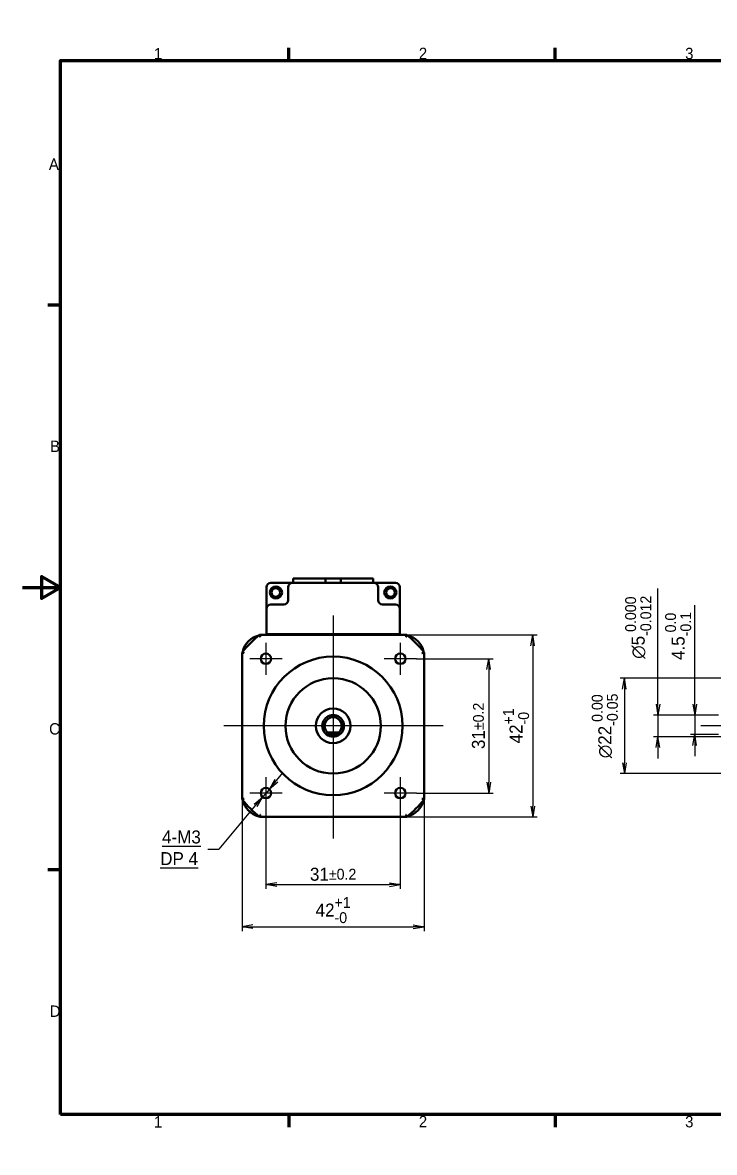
# Model space of a CAD drawing. Header units: millimetres. Extents: x -489 to 466, y -79 to 257.
# Drawn here: x -488.9 to -329.3, y -4.1 to 256.6 of the extents above; entities that cross this region are included whole.
import ezdxf

# ---------------------------------------------------------------- set-up
doc = ezdxf.new("R2010")
doc.units = ezdxf.units.MM
for name, color, linetype, lineweight in [('경계(ISO)', 7, 'Continuous', 70), ('외형선(ISO)', 7, 'Continuous', 50), ('중심 표식(ISO)', 7, 'Continuous', 25), ('중심선(ISO)', 7, 'Continuous', 25)]:
    doc.layers.add(name, color=color, linetype=linetype, lineweight=lineweight)
doc.layers.add('치수(ISO)', color=1, linetype='Continuous', lineweight=25, true_color=0xff0000)
doc.styles.add('레이블 문자 (JIS)', font='')
doc.styles.get('레이블 문자 (JIS)').set_extended_font_data('Gulim')
doc.dimstyles.new('복사 대상기본값 (JIS)', dxfattribs={"dimtxt": 3, "dimasz": 2.5, "dimexe": 1, "dimexo": 0, "dimgap": 0.8, "dimtad": 1, "dimdsep": 46, "dimtxsty": '레이블 문자 (JIS)', "dimblk": 'OPEN', "dimcen": 0.09, "dimdle": 10, "dimclrd": 256, "dimclre": 256, "dimclrt": 256, "dimadec": 0, "dimazin": 2, "dimtfac": 0.833333, "dimtmove": 0, "dimatfit": 3, "dimldrblk": 'OPEN', "dimfxl": 1, "dimtolj": 1, "dimtzin": 0, "dimlwd": -1, "dimlwe": -1, "dimarcsym": 0})

# ---------------------------------------------------------------- blocks, each defined once
blk = doc.blocks.new('_Open')
at = {"color": 0, "linetype": 'ByBlock', "lineweight": -2}
for p, q in [((-1, 0.17), (0, 0)), ((-1, -0.17), (0, 0)), ((0, 0), (-1, 0))]:
    blk.add_line(p, q, dxfattribs=at)
blk = doc.blocks.new('*D14')
at = {"layer": 'Defpoints', "color": 0}
for p in [(-398.03, 109.78), (-398.03, 78.78), (-381.33, 78.78)]:
    blk.add_point(p, dxfattribs=at)
at = {"layer": '치수(ISO)', "color": 0}
for p, q in [((-398.03, 109.78), (-380.33, 109.78)), ((-381.33, 107.28), (-381.33, 81.28)), ((-398.03, 78.78), (-380.33, 78.78))]:
    blk.add_line(p, q, dxfattribs=at)
at = {"layer": '치수(ISO)', "color": 0, "linetype": 'ByBlock', "xscale": 2.5, "yscale": 2.5, "zscale": 2.5}
for p, rotation in [((-381.33, 109.78), 90), ((-381.33, 78.78), 270)]:
    blk.add_blockref('_Open', p, dxfattribs=dict(at, rotation=rotation))
at = {"layer": '치수(ISO)', "color": 0, "insert": (-385.21, 94.28), "char_height": 3, "attachment_point": 2, "rotation": 90, "style": '레이블 문자 (JIS)'}
blk.add_mtext('\\A1;31{\\H2.500000;%%p0.2}', dxfattribs=at)
blk = doc.blocks.new('*D15')
at = {"layer": 'Defpoints', "color": 0}
for p in [(-400.26, 115.28), (-400.26, 73.28), (-371.19, 73.28)]:
    blk.add_point(p, dxfattribs=at)
at = {"layer": '치수(ISO)', "color": 0}
for p, q in [((-400.26, 115.28), (-370.19, 115.28)), ((-371.19, 112.78), (-371.19, 75.78)), ((-400.26, 73.28), (-370.19, 73.28))]:
    blk.add_line(p, q, dxfattribs=at)
at = {"layer": '치수(ISO)', "color": 0, "linetype": 'ByBlock', "xscale": 2.5, "yscale": 2.5, "zscale": 2.5}
for p, rotation in [((-371.19, 115.28), 90), ((-371.19, 73.28), 270)]:
    blk.add_blockref('_Open', p, dxfattribs=dict(at, rotation=rotation))
at = {"layer": '치수(ISO)', "color": 0, "insert": (-378.03, 94.28), "char_height": 3, "attachment_point": 2, "rotation": 90, "style": '레이블 문자 (JIS)'}
blk.add_mtext('\\A1;42{\\H2.500000;\\S+1^ -0;}', dxfattribs=at)
blk = doc.blocks.new('*D16')
at = {"layer": 'Defpoints', "color": 0}
for p in [(-432.73, 75.08), (-401.73, 75.08), (-401.73, 57.67)]:
    blk.add_point(p, dxfattribs=at)
at = {"layer": '치수(ISO)', "color": 0}
for p, q in [((-432.73, 75.08), (-432.73, 56.67)), ((-401.73, 75.08), (-401.73, 56.67)), ((-430.23, 57.67), (-404.23, 57.67))]:
    blk.add_line(p, q, dxfattribs=at)
at = {"layer": '치수(ISO)', "color": 0, "linetype": 'ByBlock', "xscale": 2.5, "yscale": 2.5, "zscale": 2.5, "rotation": 180}
blk.add_blockref('_Open', (-432.73, 57.67), dxfattribs=at)
at = {"layer": '치수(ISO)', "color": 0, "linetype": 'ByBlock', "xscale": 2.5, "yscale": 2.5, "zscale": 2.5}
blk.add_blockref('_Open', (-401.73, 57.67), dxfattribs=at)
at = {"layer": '치수(ISO)', "color": 0, "insert": (-417.23, 61.55), "char_height": 3, "attachment_point": 2, "style": '레이블 문자 (JIS)'}
blk.add_mtext('\\A1;31{\\H2.500000;%%p0.2}', dxfattribs=at)
blk = doc.blocks.new('*D17')
at = {"layer": 'Defpoints', "color": 0}
for p in [(-438.23, 77.31), (-396.23, 77.31), (-396.23, 47.94)]:
    blk.add_point(p, dxfattribs=at)
at = {"layer": '치수(ISO)', "color": 0}
for p, q in [((-438.23, 77.31), (-438.23, 46.94)), ((-396.23, 77.31), (-396.23, 46.94)), ((-435.73, 47.94), (-398.73, 47.94))]:
    blk.add_line(p, q, dxfattribs=at)
at = {"layer": '치수(ISO)', "color": 0, "linetype": 'ByBlock', "xscale": 2.5, "yscale": 2.5, "zscale": 2.5, "rotation": 180}
blk.add_blockref('_Open', (-438.23, 47.94), dxfattribs=at)
at = {"layer": '치수(ISO)', "color": 0, "linetype": 'ByBlock', "xscale": 2.5, "yscale": 2.5, "zscale": 2.5}
blk.add_blockref('_Open', (-396.23, 47.94), dxfattribs=at)
at = {"layer": '치수(ISO)', "color": 0, "insert": (-417.23, 54.78), "char_height": 3, "attachment_point": 2, "style": '레이블 문자 (JIS)'}
blk.add_mtext('\\A1;42{\\H2.500000;\\S+1^ -0;}', dxfattribs=at)
blk = doc.blocks.new('*D18')
at = {"layer": 'Defpoints', "color": 0}
for p in [(-431.95, 79.69), (-433.5, 77.86)]:
    blk.add_point(p, dxfattribs=at)
at = {"layer": '치수(ISO)', "color": 0}
for p, q in [((-430.34, 81.61), (-428.73, 83.52)), ((-431.95, 79.69), (-433.5, 77.86)), ((-435.11, 75.95), (-443.62, 65.85)), ((-446.12, 65.85), (-443.62, 65.85))]:
    blk.add_line(p, q, dxfattribs=at)
at = {"layer": '치수(ISO)', "color": 0, "linetype": 'ByBlock', "xscale": 2.5, "yscale": 2.5, "zscale": 2.5}
for p, rotation in [((-431.95, 79.69), 229.8766421408001), ((-433.5, 77.86), 49.87664214080014)]:
    blk.add_blockref('_Open', p, dxfattribs=dict(at, rotation=rotation))
at = {"layer": '치수(ISO)', "color": 0, "insert": (-452.77, 70.15), "char_height": 3, "attachment_point": 2, "style": '레이블 문자 (JIS)'}
blk.add_mtext('\\A1;\\L \\fGulim|b0|i0;4-M3\\P\\fGulim|b0|i0;DP 4\\l', dxfattribs=at)
blk = doc.blocks.new('*D22')
at = {"layer": 'Defpoints', "color": 0}
for p in [(-306.63, 105.28), (-350.01, 83.28), (-306.63, 83.28)]:
    blk.add_point(p, dxfattribs=at)
at = {"layer": '치수(ISO)', "color": 0}
for p, q in [((-306.63, 105.28), (-351.01, 105.28)), ((-350.01, 102.78), (-350.01, 85.78)), ((-306.63, 83.28), (-351.01, 83.28))]:
    blk.add_line(p, q, dxfattribs=at)
at = {"layer": '치수(ISO)', "color": 0, "linetype": 'ByBlock', "xscale": 2.5, "yscale": 2.5, "zscale": 2.5}
for p, rotation in [((-350.01, 105.28), 90), ((-350.01, 83.28), 270)]:
    blk.add_blockref('_Open', p, dxfattribs=dict(at, rotation=rotation))
at = {"layer": '치수(ISO)', "color": 0, "insert": (-357.55, 94.28), "char_height": 3, "attachment_point": 2, "rotation": 90, "style": '레이블 문자 (JIS)'}
blk.add_mtext('\\A1;{\\fAIGDT|b0|i0;\\ln}\\fGulim|b0|i0;22{\\H2.500000;\\S 0.00^ -0.05;}', dxfattribs=at)
blk = doc.blocks.new('*D23')
at = {"layer": 'Defpoints', "color": 0}
for p in [(-328.33, 96.78), (-333.78, 92.28), (-328.33, 92.28)]:
    blk.add_point(p, dxfattribs=at)
at = {"layer": '치수(ISO)', "color": 0}
for p, q in [((-333.78, 99.28), (-333.78, 122.14)), ((-328.33, 96.78), (-334.78, 96.78)), ((-333.78, 96.78), (-333.78, 92.28)), ((-328.33, 92.28), (-334.78, 92.28)), ((-333.78, 89.78), (-333.78, 87.28))]:
    blk.add_line(p, q, dxfattribs=at)
at = {"layer": '치수(ISO)', "color": 0, "linetype": 'ByBlock', "xscale": 2.5, "yscale": 2.5, "zscale": 2.5}
for p, rotation in [((-333.78, 96.78), 270), ((-333.78, 92.28), 90)]:
    blk.add_blockref('_Open', p, dxfattribs=dict(at, rotation=rotation))
at = {"layer": '치수(ISO)', "color": 0, "insert": (-340.62, 115.03), "char_height": 3, "attachment_point": 2, "rotation": 90, "style": '레이블 문자 (JIS)'}
blk.add_mtext('\\A1;4.5{\\H2.500000;\\S 0.0^ -0.1;}', dxfattribs=at)
blk = doc.blocks.new('*D24')
at = {"layer": 'Defpoints', "color": 0}
for p in [(-328.33, 96.78), (-342.3, 91.78), (-308.83, 91.78)]:
    blk.add_point(p, dxfattribs=at)
at = {"layer": '치수(ISO)', "color": 0}
for p, q in [((-342.3, 99.28), (-342.3, 125.95)), ((-328.33, 96.78), (-343.3, 96.78)), ((-342.3, 96.78), (-342.3, 91.78)), ((-308.83, 91.78), (-343.3, 91.78)), ((-342.3, 89.28), (-342.3, 86.78))]:
    blk.add_line(p, q, dxfattribs=at)
at = {"layer": '치수(ISO)', "color": 0, "linetype": 'ByBlock', "xscale": 2.5, "yscale": 2.5, "zscale": 2.5}
for p, rotation in [((-342.3, 96.78), 270), ((-342.3, 91.78), 90)]:
    blk.add_blockref('_Open', p, dxfattribs=dict(at, rotation=rotation))
at = {"layer": '치수(ISO)', "color": 0, "insert": (-349.84, 117.04), "char_height": 3, "attachment_point": 2, "rotation": 90, "style": '레이블 문자 (JIS)'}
blk.add_mtext('\\A1;{\\fAIGDT|b0|i0;\\ln}\\fGulim|b0|i0;5{\\H2.500000;\\S 0.000^ -0.012;}', dxfattribs=at)
blk = doc.blocks.new('경계 Default Border')
at = {"layer": '경계(ISO)'}
for p, q in [((70, 287), (70, 290.4)), ((140, 287), (140, 290.4)), ((280, 287), (280, 290.4)), ((350, 287), (350, 290.4)), ((10, 222.75), (6.6, 222.75)), ((410, 222.75), (413.4, 222.75)), ((10, 74.25), (6.6, 74.25)), ((410, 74.25), (413.4, 74.25)), ((70, 10), (70, 6.6)), ((140, 10), (140, 6.6)), ((280, 10), (280, 6.6)), ((350, 10), (350, 6.6))]:
    blk.add_line(p, q, dxfattribs=at)
at = {"layer": '경계(ISO)', "flags": 128}
for points in [[(210, 297), (210, 287), (207.11, 292), (212.89, 292), (210, 287)], [(10, 10), (10, 287), (410, 287), (410, 10), (10, 10)], [(0, 148.5), (10, 148.5), (5, 151.39), (5, 145.61), (10, 148.5)], [(420, 148.5), (410, 148.5), (415, 151.39), (415, 145.61), (410, 148.5)], [(210, 0), (210, 10), (207.11, 5), (212.89, 5), (210, 10)]]:
    blk.add_lwpolyline(points, dxfattribs=at)
at = {"layer": '경계(ISO)', "char_height": 3, "attachment_point": 7, "style": '레이블 문자 (JIS)'}
for s, insert in [('1', (34.54, 287.33)), ('2', (104.15, 287.4)), ('3', (174.15, 287.33)), ('4', (244.04, 287.33)), ('5', (314.13, 287.33)), ('6', (384.15, 287.33)), ('A', (6.91, 258.29)), ('A', (410.71, 258.29)), ('B', (7.21, 184.12)), ('B', (411.01, 184.12)), ('C', (6.97, 109.8)), ('C', (410.77, 109.8)), ('D', (7.12, 35.62)), ('D', (410.92, 35.62)), ('1', (34.54, 6.53)), ('2', (104.15, 6.6)), ('3', (174.15, 6.53)), ('4', (244.04, 6.53)), ('5', (314.13, 6.53)), ('6', (384.15, 6.53))]:
    blk.add_mtext(s, dxfattribs=dict(at, insert=insert))

msp = doc.modelspace()

# ---------------------------------------------------------------- linework, layer by layer
at = {"layer": '외형선(ISO)', "color": 0}
for p, q in [((-426.4762, 127.27717), (-426.4762, 128.27717)), ((-426.4762, 127.27717), (-426.4762, 128.27717)), ((-419.02894, 128.27717), (-426.4762, 128.27717)), ((-415.42347, 128.27717), (-419.02894, 128.27717)), ((-419.02894, 127.27717), (-419.02894, 128.27717)), ((-415.42347, 128.27717), (-415.42347, 127.27717)), ((-415.42347, 128.27717), (-407.9762, 128.27717)), ((-407.9762, 128.27717), (-407.9762, 127.27717)), ((-407.9762, 127.27717), (-407.9762, 128.27717)), ((-432.6262, 121.27717), (-432.6262, 126.27717)), ((-431.6262, 127.27717), (-426.6262, 127.27717)), ((-427.6262, 126.27717), (-427.6262, 123.27717)), ((-407.8262, 127.27717), (-426.6262, 127.27717)), ((-407.8262, 127.27717), (-402.8262, 127.27717)), ((-406.8262, 123.27717), (-406.8262, 126.27717)), ((-401.8262, 126.27717), (-401.8262, 121.27717)), ((-432.6262, 121.27717), (-432.6262, 115.47717)), ((-428.6262, 122.27717), (-431.6262, 122.27717)), ((-402.8262, 122.27717), (-405.8262, 122.27717)), ((-401.8262, 115.47717), (-401.8262, 121.27717)), ((-400.25564, 115.27717), (-434.19676, 115.27717)), ((-432.6262, 115.47717), (-432.6262, 115.37717)), ((-431.6262, 115.47717), (-432.6262, 115.47717)), ((-432.6262, 115.27717), (-432.6262, 115.37717)), ((-432.6262, 115.37717), (-431.1262, 115.37717)), ((-431.6262, 115.47717), (-402.8262, 115.47717)), ((-431.1262, 115.37717), (-431.1262, 115.47717)), ((-431.1262, 115.37717), (-431.1262, 115.27717)), ((-421.7262, 115.47717), (-421.7262, 115.27717)), ((-412.7262, 115.47717), (-412.7262, 115.27717)), ((-403.3262, 115.37717), (-403.3262, 115.47717)), ((-403.3262, 115.37717), (-401.8262, 115.37717)), ((-403.3262, 115.37717), (-403.3262, 115.27717)), ((-401.8262, 115.47717), (-402.8262, 115.47717)), ((-401.8262, 115.47717), (-401.8262, 115.37717)), ((-401.8262, 115.37717), (-401.8262, 115.27717)), ((-438.2262, 111.24774), (-438.2262, 77.30661)), ((-396.2262, 77.30661), (-396.2262, 111.24774)), ((-415.7262, 92.27717), (-418.7262, 92.27717)), ((-415.90333, 92.77717), (-418.54908, 92.77717)), ((-434.19676, 73.27717), (-400.25564, 73.27717))]:
    msp.add_line(p, q, dxfattribs=at)
for centre, radius in [((-430.4262, 125.07717), 1.4), ((-430.4262, 125.07717), 1), ((-404.0262, 125.07717), 1.4), ((-404.0262, 125.07717), 1), ((-432.7262, 109.77717), 1.2), ((-417.2262, 94.27717), 16), ((-401.7262, 109.77717), 1.2), ((-417.2262, 94.27717), 11), ((-417.2262, 94.27717), 4), ((-432.7262, 78.77717), 1.2), ((-401.7262, 78.77717), 1.2)]:
    msp.add_circle(centre, radius, dxfattribs=at)
for centre, radius, start, end in [((-431.6262, 126.27717), 1, 90, 180), ((-426.6262, 126.27717), 1, 90, 180), ((-407.8262, 126.27717), 1, 0, 90), ((-402.8262, 126.27717), 1, 0, 90), ((-428.6262, 123.27717), 1, 270, 0), ((-405.8262, 123.27717), 1, 180, 270), ((-431.6262, 121.27717), 1, 90, 180), ((-402.8262, 121.27717), 1, 0, 90), ((-417.2262, 94.27717), 27, 128.9424413, 141.0575587), ((-433.2262, 110.27717), 5, 103.0519406, 166.9480594), ((-417.2262, 94.27717), 27, 38.9424413, 51.0575587), ((-401.2262, 110.27717), 5, 13.0519406, 76.9480594), ((-417.2262, 94.27717), 2.5, 306.8698976, 233.1301024), ((-417.2262, 94.27717), 2, 311.4096221, 228.5903779), ((-417.2262, 94.27717), 2.5, 233.1301024, 306.8698976), ((-417.2262, 94.27717), 27, 218.9424413, 231.0575587), ((-433.2262, 78.27717), 5, 193.0519406, 256.9480594), ((-417.2262, 94.27717), 27, 308.9424413, 321.0575587), ((-401.2262, 78.27717), 5, 283.0519406, 346.9480594)]:
    msp.add_arc(centre, radius, start, end, dxfattribs=at)
for points, knots in [([(-434.19676, 115.27717), (-434.19676, 115.27717), (-434.19274, 115.26579), (-434.17699, 115.22126), (-434.16522, 115.18801), (-434.13479, 115.10218), (-434.11606, 115.04941), (-434.08368, 114.95838), (-434.07139, 114.92387), (-434.04612, 114.85296), (-434.03318, 114.81669), (-434.01981, 114.77928), (-434.01943, 114.77823), (-434.01906, 114.77717)], [-0.08091738105, -0.08091738105, -0.08091738105, -0.08091738105, -0.06239876819, -0.06239876819, -0.04333023182, -0.04333023182, -0.02310057706, -0.02310057706, -0.01158138452, -0.01158138452, 0, 0, 0.0003358864, 0.0003358864, 0.0003358864, 0.0003358864]), ([(-400.43335, 114.77717), (-400.43297, 114.77823), (-400.43259, 114.77928), (-400.41923, 114.81669), (-400.40628, 114.85296), (-400.38101, 114.92387), (-400.36872, 114.95838), (-400.33635, 115.04941), (-400.31761, 115.10218), (-400.28719, 115.18801), (-400.27542, 115.22126), (-400.25966, 115.26579), (-400.25564, 115.27717), (-400.25564, 115.27717)], [-0.08108516664, -0.08108516664, -0.08108516664, -0.08108516664, -0.08074997513, -0.08074997513, -0.06919255074, -0.06919255074, -0.05769718966, -0.05769718966, -0.03750938699, -0.03750938699, -0.01848030053, -0.01848030053, 0, 0, 0, 0]), ([(-437.7262, 111.07003), (-437.72726, 111.0704), (-437.72831, 111.07078), (-437.76572, 111.08415), (-437.80199, 111.09709), (-437.8729, 111.12237), (-437.90741, 111.13465), (-437.99844, 111.16703), (-438.05121, 111.18576), (-438.13704, 111.21619), (-438.17029, 111.22796), (-438.21482, 111.24371), (-438.2262, 111.24774), (-438.2262, 111.24774)], [-0.08108516578, -0.08108516578, -0.08108516578, -0.08108516578, -0.08074997428, -0.08074997428, -0.06919255003, -0.06919255003, -0.05769718909, -0.05769718909, -0.03750938668, -0.03750938668, -0.01848030045, -0.01848030045, 0, 0, 0, 0]), ([(-396.7262, 111.07003), (-396.72515, 111.0704), (-396.72409, 111.07078), (-396.68668, 111.08415), (-396.65041, 111.09709), (-396.5795, 111.12237), (-396.54499, 111.13465), (-396.45397, 111.16703), (-396.4012, 111.18576), (-396.31536, 111.21619), (-396.28212, 111.22796), (-396.23758, 111.24371), (-396.2262, 111.24774), (-396.2262, 111.24774)], [-0.0003358864, -0.0003358864, -0.0003358864, -0.0003358864, 0, 0, 0.01158138452, 0.01158138452, 0.02310057707, 0.02310057707, 0.04333023184, 0.04333023184, 0.06239876822, 0.06239876822, 0.08091738096, 0.08091738096, 0.08091738096, 0.08091738096]), ([(-438.2262, 77.30661), (-438.2262, 77.30661), (-438.21482, 77.31063), (-438.17029, 77.32639), (-438.13704, 77.33816), (-438.05121, 77.36859), (-437.99844, 77.38732), (-437.90741, 77.41969), (-437.8729, 77.43198), (-437.80199, 77.45725), (-437.76572, 77.4702), (-437.72831, 77.48356), (-437.72726, 77.48394), (-437.7262, 77.48432)], [-0.08091738114, -0.08091738114, -0.08091738114, -0.08091738114, -0.06239876816, -0.06239876816, -0.0433302318, -0.0433302318, -0.02310057705, -0.02310057705, -0.01158138451, -0.01158138451, 0, 0, 0.0003358864, 0.0003358864, 0.0003358864, 0.0003358864]), ([(-396.7262, 77.48432), (-396.72515, 77.48394), (-396.72409, 77.48356), (-396.68668, 77.4702), (-396.65041, 77.45725), (-396.5795, 77.43198), (-396.54499, 77.41969), (-396.45397, 77.38732), (-396.4012, 77.36859), (-396.31536, 77.33816), (-396.28212, 77.32639), (-396.23758, 77.31063), (-396.2262, 77.30661), (-396.2262, 77.30661)], [-0.08108516603, -0.08108516603, -0.08108516603, -0.08108516603, -0.08074997453, -0.08074997453, -0.06919255024, -0.06919255024, -0.05769718926, -0.05769718926, -0.03750938677, -0.03750938677, -0.01848030047, -0.01848030047, 0, 0, 0, 0]), ([(-434.01906, 73.77717), (-434.01943, 73.77612), (-434.01981, 73.77506), (-434.03318, 73.73766), (-434.04612, 73.70138), (-434.07139, 73.63047), (-434.08368, 73.59596), (-434.11606, 73.50494), (-434.13479, 73.45217), (-434.16522, 73.36634), (-434.17699, 73.33309), (-434.19274, 73.28855), (-434.19676, 73.27717), (-434.19676, 73.27717)], [-0.08108516517, -0.08108516517, -0.08108516517, -0.08108516517, -0.08074997367, -0.08074997367, -0.06919254953, -0.06919254953, -0.05769718869, -0.05769718869, -0.03750938645, -0.03750938645, -0.0184803004, -0.0184803004, 0, 0, 0, 0]), ([(-400.25564, 73.27717), (-400.25564, 73.27717), (-400.25966, 73.28855), (-400.27542, 73.33309), (-400.28719, 73.36634), (-400.31761, 73.45217), (-400.33635, 73.50494), (-400.36872, 73.59596), (-400.38101, 73.63047), (-400.40628, 73.70138), (-400.41923, 73.73766), (-400.43259, 73.77506), (-400.43297, 73.77612), (-400.43335, 73.77717)], [-0.08091738102, -0.08091738102, -0.08091738102, -0.08091738102, -0.06239876816, -0.06239876816, -0.0433302318, -0.0433302318, -0.02310057705, -0.02310057705, -0.01158138451, -0.01158138451, 0, 0, 0.0003358864, 0.0003358864, 0.0003358864, 0.0003358864])]:
    msp.add_open_spline(points, degree=3, knots=knots, dxfattribs=at)
for points in [[(-418.7262, 92.27717), (-418.63764, 92.54286), (-418.54908, 92.77717)], [(-415.90333, 92.77717), (-415.81476, 92.54286), (-415.7262, 92.27717)]]:
    msp.add_open_spline(points, degree=2, dxfattribs=at)
at = {"layer": '중심 표식(ISO)', "color": 0, "linetype": 'Continuous'}
for p, q in [((-417.2262, 119.76641), (-417.2262, 68.26472)), ((-432.7262, 113.47717), (-432.7262, 106.07717)), ((-401.7262, 113.47717), (-401.7262, 106.07717)), ((-429.0262, 109.77717), (-436.4262, 109.77717)), ((-398.0262, 109.77717), (-405.4262, 109.77717)), ((-391.84589, 94.27717), (-442.47256, 94.27717)), ((-432.7262, 82.47717), (-432.7262, 75.07717)), ((-401.7262, 82.47717), (-401.7262, 75.07717)), ((-429.0262, 78.77717), (-436.4262, 78.77717)), ((-398.0262, 78.77717), (-405.4262, 78.77717))]:
    msp.add_line(p, q, dxfattribs=at)
at = {"layer": '중심선(ISO)', "color": 0, "linetype": 'Continuous'}
msp.add_line((-235.82414, 94.27717), (-332.40413, 94.27717), dxfattribs=at)

# ---------------------------------------------------------------- block references
at = {"color": 0, "xscale": 0.8778375, "yscale": 0.8778375, "zscale": 0.8778375}
msp.add_blockref('경계 Default Border', (-488.88012, -4.14478), dxfattribs=at)

# ---------------------------------------------------------------- dimensions: what is measured, and where the dimension line sits
at = {"layer": '치수(ISO)', "color": 0}
for base, p1, p2, override, picture, middle in [((-342.30325, 91.77717), (-328.33423, 96.77717), (-308.83423, 91.77717), {"dimgap": 0.8, "dimdec": 2, "dimclrd": 0, "dimclre": 0, "dimclrt": 0, "dimtol": 1, "dimlim": 0, "dimtp": 0, "dimtm": 0.012, "dimtdec": 3, "dimtofl": 1, "dimatfit": 1}, '*D24', (-342.30325, 117.03575)), ((-350.01471, 83.27717), (-306.63423, 105.27717), (-306.63423, 83.27717), {"dimgap": 0.8, "dimdec": 2, "dimclrd": 0, "dimclre": 0, "dimclrt": 0, "dimtol": 1, "dimlim": 0, "dimtp": 0, "dimtm": 0.05, "dimtdec": 2, "dimtofl": 0, "dimatfit": 1}, '*D22', (-350.01471, 94.27717))]:
    dim = msp.add_linear_dim(base=base, p1=p1, p2=p2, angle=90, text='{\\fAIGDT|b0|i0;\\ln}\\fGulim|b0|i0;<>', dimstyle='복사 대상기본값 (JIS)', override=override, dxfattribs=at)
    dim.commit()
    dim.dimension.update_dxf_attribs({"geometry": picture, "text_midpoint": middle, "dimtype": 160})
for base, p1, p2, angle, override, picture, middle in [((-333.7787, 92.27717), (-328.33423, 96.77717), (-328.33423, 92.27717), 90, {"dimgap": 0.8, "dimdec": 2, "dimclrd": 0, "dimclre": 0, "dimclrt": 0, "dimtol": 1, "dimlim": 0, "dimtp": 0, "dimtm": 0.1, "dimtdec": 1, "dimtofl": 1, "dimatfit": 1}, '*D23', (-333.7787, 115.02753)), ((-371.18906, 73.27717), (-400.25564, 115.27717), (-400.25564, 73.27717), 90, {"dimgap": 0.8, "dimdec": 2, "dimclrd": 0, "dimclre": 0, "dimclrt": 0, "dimtol": 1, "dimlim": 0, "dimtp": 1, "dimtm": 1e-09, "dimtdec": 0, "dimtofl": 0, "dimatfit": 1}, '*D15', (-371.18906, 94.27717)), ((-381.32778, 78.77717), (-398.0262, 109.77717), (-398.0262, 78.77717), 90, {"dimgap": 0.8, "dimdec": 2, "dimclrd": 0, "dimclre": 0, "dimclrt": 0, "dimtol": 1, "dimlim": 0, "dimtp": 0.2, "dimtm": 0.2, "dimtdec": 1, "dimtofl": 0, "dimatfit": 1}, '*D14', (-381.32778, 94.27717)), ((-396.2262, 47.94159), (-438.2262, 77.30661), (-396.2262, 77.30661), 180, {"dimgap": 0.8, "dimdec": 2, "dimclrd": 0, "dimclre": 0, "dimclrt": 0, "dimtol": 1, "dimlim": 0, "dimtp": 1, "dimtm": 1e-09, "dimtdec": 0, "dimtofl": 0, "dimatfit": 1}, '*D17', (-417.2262, 47.94159)), ((-401.7262, 57.66729), (-432.7262, 75.07717), (-401.7262, 75.07717), 180, {"dimgap": 0.8, "dimdec": 2, "dimclrd": 0, "dimclre": 0, "dimclrt": 0, "dimtol": 1, "dimlim": 0, "dimtp": 0.2, "dimtm": 0.2, "dimtdec": 1, "dimtofl": 0, "dimatfit": 1}, '*D16', (-417.2262, 57.66729))]:
    dim = msp.add_linear_dim(base=base, p1=p1, p2=p2, angle=angle, dimstyle='복사 대상기본값 (JIS)', override=override, dxfattribs=at)
    dim.commit()
    dim.dimension.update_dxf_attribs({"geometry": picture, "text_midpoint": middle, "dimtype": 160})
dim = msp.add_diameter_dim_2p(p1=(-431.95288, 79.69476), p2=(-433.49952, 77.85958), text='\\L \\fGulim|b0|i0;4-M3\\P\\fGulim|b0|i0;DP 4\\l', dimstyle='복사 대상기본값 (JIS)', override={"dimgap": 0.8, "dimtad": 0, "dimtih": 1, "dimtoh": 1, "dimdec": 2, "dimlfac": 1, "dimclrd": 0, "dimclrt": 0, "dimtol": 0, "dimlim": 0, "dimtp": 0, "dimtm": 0, "dimtdec": 2, "dimatfit": 2, "dimtvp": 0}, dxfattribs=at)
dim.commit()
dim.dimension.update_dxf_attribs({"geometry": '*D18', "text_midpoint": (-452.76836, 65.85088), "dimtype": 163})

doc.saveas('drawing.dxf')
